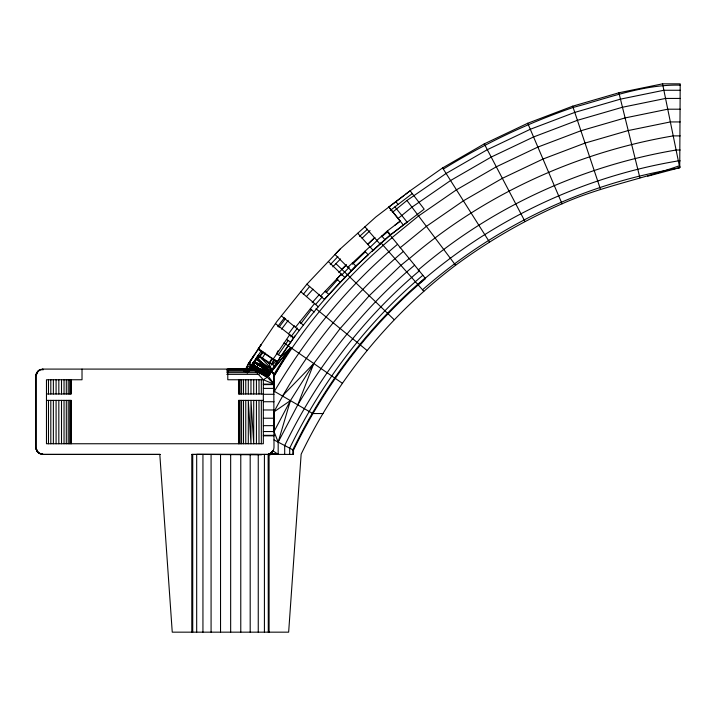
<?xml version="1.0" encoding="UTF-8"?>
<svg xmlns="http://www.w3.org/2000/svg" width="716" height="716" viewBox="0 0 716 716"><rect width="100%" height="100%" fill="white"/><g stroke="black" fill="none" stroke-linecap="round" stroke-linejoin="round"><path stroke-width="1.07" d="M403.385 251.423C350.679 296.03 306.233 350.733 274.013 411.843L274.004 431.551L263.336 431.551M268.742 454.177C271.767 453.335 273.986 450.445 274.004 447.303L273.789 374.495L271.543 370.432L253.911 361.58L248.443 370.87L248.989 371.183L250.994 367.657L253.41 368.991L263.336 379.757L274.004 384.134L268.088 375.846L252.345 363.988L250.815 366.699L250.904 367.818L250 368.131L249.66 369.993L247.324 372.839L244.237 371.085L247.324 372.839L250.036 368.06C249.517 371.89 244.568 366.771 244.299 371.121L247.575 372.41L244.496 370.628L261.286 344.414L248.192 364.113L254.35 354.787M263.13 352.066L254.296 362.287L270.165 372.445L271.534 370.44L271.74 371.031L268.876 374.441L260.472 370.056L260.159 368.892L252.909 364.363L251.218 367.272L250.672 366.95L251.316 365.813L268.876 374.441L271.534 370.44L269.234 363.71L258.225 355.243L255.916 358.635L270.272 372.284L267.354 377.171M647.694 176.19L679.726 167.678L679.824 166.193L678.133 166.193C639.719 179.662 599.399 187.082 562.06 203.8C524.398 220.26 488.688 240.862 455.609 265.26C390.05 314.843 336.717 380.098 301.15 454.195L288.646 632.165L172.252 632.165L159.811 454.427M671.017 169.468L679.726 167.678L680.2 83.835L662.56 83.835L618.893 92.776L572.693 106.174L527.719 123.25L484.267 143.871L442.595 167.92L410.134 190.76L388.851 207.04L400.226 221.146L394.82 225.272M160.25 454.418L42.906 454.409C39.103 454.436 35.773 451.107 35.8 447.303L35.8 376.204C35.773 372.401 39.103 369.071 42.906 369.089L265.779 369.089M409.194 258.557L400.879 265.35L369.25 295.699L340.163 328.501L313.796 363.531L290.419 400.611L278.175 442.112L278.175 454.409L268.419 454.418M249.079 369.76L249.275 369.08L245.266 369.277L248.336 371.058L248.783 369.116L249.58 369.08L251.683 366.494M268.974 374.244L268.464 375.175L269.028 375.506L269.816 372.964L270.299 373.188L290.723 347.591L274.013 376.195L273.056 372.651L274.004 376.204C305.276 323.883 345.56 276.931 392.144 237.658M267.614 376.697L268.876 374.441L251.853 366.136L248.989 371.183L250.672 366.95L252.399 366.467L259.881 370.047L260.373 369.089M40.803 369.742L42.906 369.331L39.353 370.047L37.885 371.174L36.301 374.271L37.071 373.877M250.108 369.205L248.667 370.476M282.364 395.957L290.419 400.611L274.013 431.605L278.175 442.112L297.767 404.862L313.796 363.531L282.364 395.957L274.013 391.124M266.898 370.047L266.898 374.361L268.715 370.87L266.898 370.047L248.783 370.047L245.373 369.08L244.299 371.121M36.838 372.651L38.575 370.87L36.042 374.361L36.042 449.147L37.885 452.333L40.06 453.38M247.575 372.41L244.487 370.646L248.336 371.058L245.373 369.08L249.428 369.143L249.732 368.597L249.66 369.993L248.917 370.047L257.178 370.047L268.061 375.918L267.31 377.243L263.336 379.757L227.786 379.757L227.786 369.089L245.346 369.134M271.257 364.757L273.682 359.772M276.591 353.793L278.041 350.804M191.799 632.165L191.799 454.427L293.488 454.409L293.488 450.167C325.207 384.787 369.93 325.503 425.564 278.613L387.49 231.948L381.512 236.826M274.013 392.073L274.398 391.348C307.119 336.099 348.236 285.541 397.559 244.299M268.545 375.041L268.044 375.945C263.64 371.81 253.885 371.515 251.316 365.813M269.816 372.964L268.822 374.522L269.395 374.853L270.299 373.188M249.195 369.143L248.908 370.047L259.559 369.966L251.853 366.136L256.068 369.51L268.061 375.918L256.695 370.047L256.033 369.098L249.517 368.973M267.73 376.482L268.106 375.846L267.31 377.243L274.004 384.134L263.336 384.125M261.027 373.331L253.41 368.991L266.862 376.992L254.547 369.241L249.454 369.089L246.51 367.084L251.244 365.948L255.021 359.951M272.832 358.215L269.234 363.71M251.817 366.261L250.904 367.818L250.314 367.568L247.852 371.908L251.728 365.079L249.58 369.08L251.593 366.511M271.31 370.763L271.74 371.031L269.028 375.506L268.822 374.522M260.329 369.939L252.909 364.363L254.296 362.287L270.272 372.284L258.02 358.09L255.916 358.635L272.268 369.366L274.541 366.01C305.956 316.696 345.542 272.921 390.122 235.188L424.176 209.161L410.134 190.76L405.229 194.537M251.244 365.948L253.911 361.58L257.635 364.641L270.272 372.284L254.35 361.831L252.909 363.952L254.296 362.287L257.635 364.641M269.395 374.853L271.74 371.031L290.723 347.591L279.714 357.911M247.253 365.769L250.26 360.882M290.723 347.591L273.789 374.495L274.004 376.204M258.351 348.737L258.002 349.292L277.235 362.045L258.476 348.62L276.779 321.618L306.913 284.163L324.321 299.36L348.173 274.174M256.981 359.656L262.557 351.672M297.767 404.862C328.823 352.415 367.845 304.416 414.618 265.197M251.781 364.999L252.417 363.996L254.35 364.14L255.442 363.236M255.335 369.08L258.315 364.381M261.886 358.743L265.466 353.104M268.777 363.451L271.758 358.761M252.354 364.802L249.58 369.08L251.576 366.422M269.091 374.029L294.903 335.956M277.235 362.045L273.082 359.298L289.712 334.757L293.641 337.836L275.436 323.587M271.507 364.936L275.159 359.468M278.211 354.921L288.199 340.449M254.296 362.287L252.121 364.381L250.904 367.818L250.358 367.496M260.91 351.279L251.871 364.972L249.991 365.142L249.705 361.849L249.991 365.142M277.683 326.594L284.458 317.743M252.032 364.542L253.204 363.925L253.911 361.58L254.162 364.068L253.446 363.495L253.518 364.695M278.954 327.284L285.639 318.396M281.576 329.163L288.226 320.32M288.503 333.835L294.5 325.771M290.866 336.896L297.534 328.035M300.872 323.596L311.55 309.41M252.945 364.793L254.287 363.084M303.324 294.294L309.616 286.472M295.44 327.328L314.557 303.557M253.097 364.766L254.502 363.039M257.312 359.575L262.933 352.666M252.909 364.363L253.401 363.8L252.712 363.343M306.394 296.621L312.999 289.175M332.824 266.826L340.548 258.915M312.14 302.716L319.506 294.321M338.811 272.635L346.571 264.616M315.756 304.264L322.388 296.791M326.066 292.638L337.845 279.356M341.532 275.204L349.274 267.274M343.438 279.168L356.129 265.743L368.239 254.878L364.856 251.218M306.913 284.163L340.002 249.195L375.775 217.029L403.922 195.54M330.255 264.66L337.898 256.588M347.824 267.283L369.859 246.725M351.35 270.818L355.834 266.066L352.353 262.495M340.002 249.195L335.016 254.466L351.341 270.809M320.562 296.084L341.362 274.13L336.744 279.007L340.369 282.435M269.082 632.165L269.082 453.962L270.63 453.335L273.065 450.865L278.175 454.409L269.95 454.204M268.142 454.409L268.285 632.165M253.885 369.366L251.701 369.179L262.853 370.047L256.068 369.599L248.908 370.047L249.463 369.08L254.055 369.107L259.398 372.311M362.099 238.231L370.082 230.57M374.781 237.551L367.523 244.514L374.817 237.587M335.759 263.515L341.774 269.297L345.81 265.43M352.478 264.204L365.285 251.907M370.091 247.297L377.296 240.379M272.644 364.542L276.573 360.855M376.858 240.424L387.374 230.955L400.226 221.146M394.928 206.879L407.135 222.157L390.569 234.785L373.206 250.421L357.705 233.282M359.548 236.405L367.55 229.21M372.15 251.361L374.253 249.472M248.917 370.047L249.991 369.143M391.401 238.124L418.565 215.955L456.45 189.821L496.304 166.81L537.877 147.075L580.909 130.751L625.104 117.925L667.751 109.199L680.2 109.199M418.189 270.048C491.024 207.363 581.437 165.969 676.11 150.02L680.2 150.02M422.843 275.284C366.762 322.531 321.672 382.272 289.694 448.171L289.694 454.409M425.089 278.032C369.384 324.983 324.599 384.349 292.835 449.827L292.835 454.409M422.521 289.783C492.008 228.851 577.749 186.285 668.833 169.907M392.377 212.384L406.948 200.489L446.104 173.469L487.31 149.68L530.288 129.283L574.769 112.403L620.468 99.139L663.875 90.261L680.2 90.261M398.114 218.461L411.96 207.166L450.57 180.522L491.194 157.072L533.563 136.962L577.418 120.315L622.464 107.248L665.549 98.432L680.2 98.432M400.038 247.852L426.378 226.363L463.395 200.82L502.346 178.329L542.979 159.041L585.026 143.084L628.227 130.554L670.355 121.935L680.2 121.935M409.471 258.539C484.016 194.546 576.443 152.257 673.21 135.888L680.2 135.888M419.272 270.908C362.609 318.629 317.009 378.97 284.691 445.54L284.691 454.409M412.291 193.58L390.238 210.45M274.013 411.843L290.419 400.611L312.758 413.535L323.005 413.535M251.558 367.031L252.399 366.467L255.612 369.098L249.454 369.089M259.881 370.047L260.472 370.056L260.508 369.17L268.876 374.441L266.674 375.068L253.894 368.973L255.388 369.098M442.595 167.92L443.32 169.066C484.15 143.746 527.692 123.089 573.122 107.454C608.188 98.155 643.433 84.193 680.2 85.159M268.921 454.177L270.63 453.335L278.175 454.409M267.909 454.409L191.799 454.427M259.094 372.651L269.556 372.239M247.951 371.174L268.715 370.87M248.783 370.047L245.266 369.277L249.24 368.901M270.63 454.168L268.947 454.311L270.63 454.284M250.537 369.089L254.789 369.089L257.178 370.047M250.403 369.089L253.41 369.08L266.943 377.046M253.992 370.056L256.068 370.047L256.068 369.089L250.609 369.08L251.128 369.089M263.336 435.82L274.004 435.811M680.2 160.867L678.329 160.867C582.18 176.816 491.024 220.152 417.902 284.574L423.791 291.224M226.775 369.331L245.722 369.331M255.755 369.331L265.779 369.331M226.775 370.047L245.722 370.047M226.775 371.174L245.722 371.174M226.775 372.651L256.865 372.651M226.775 374.361L259.094 374.361M261.322 374.361L265.779 374.361M263.336 384.608L274.004 384.608M263.336 388.394L274.004 388.394M46.468 393.979L71.287 393.979L71.287 379.757M263.336 393.979L238.518 393.979L238.518 379.757M263.336 394.292L274.004 394.292M46.468 400.378L71.287 400.378L71.287 443.75M263.336 400.378L238.518 400.378L238.518 443.75M263.336 401.73L274.004 401.73M263.336 409.973L274.004 409.973M263.336 418.216L274.004 418.216M263.336 425.653L274.004 425.653M263.336 435.337L274.004 435.337M37.071 449.63L36.301 449.236L36.838 450.856L39.353 453.461L42.906 454.168L40.803 453.756M42.906 454.409L159.919 454.409M196.685 454.427L261.617 454.642L196.685 454.427L196.685 632.165M254.547 369.241L268.044 375.945C260.221 373.054 255.845 367.263 250.609 369.026M268.625 454.687L270.63 454.705L270.63 453.317M252.426 369.089L254.055 369.107L259.55 372.445M245.373 369.08L248.452 369.125M251.925 369.259L254.126 369.42M256.319 369.572L262.924 370.047L256.068 369.554M256.068 369.653L251.674 369.313L256.068 369.653L256.033 369.098L256.068 370.047M245.266 369.277L248.783 369.572M253.41 368.991L254.055 369.107M254.35 361.831L270.863 368.463M250.672 366.95L251.235 367.236M293.488 450.167L274.013 439.928M266.898 371.174L269.458 373.466M252.077 368.239L250.994 367.657L263.604 375.077M252.703 367.899L255.03 369.241M251.414 366.914L256.963 370.047L253.419 368.364L254.09 368.973M274.541 366.01L259.675 356.219M276.94 353.623L281.084 356.398M286.606 339.411L290.723 342.212M283.966 342.91L342.23 383.185M251.853 366.136L252.855 366.834M259.693 370.047L266.674 375.068M281.361 315.917L299.315 330.47M315.998 308.748L366.923 350.375M299.682 322.057L303.53 325.234M310.35 308.784L314.145 312.024M300.836 291.716L318.334 306.815M325.18 291.206L328.904 294.527M341.738 269.252L394.167 319.658M328.349 261.51L344.942 277.593M258.225 355.243L272.268 369.366M36.838 450.856L38.575 452.637M418.055 284.735L380.885 242.769M364.918 226.793L380.142 244.174M381.753 236.011L385.002 239.797M387.374 230.955L390.569 234.785M388.851 207.04L403.359 225.03M395.867 201.679L398.078 204.472M406.948 200.489L455.609 265.26M443.32 169.066L489.404 241.936M524.962 221.414L484.267 143.871M39.353 370.047L39.693 370.736M267.936 372.651L268.652 374.271M562.06 203.8L527.719 123.25M600.456 189.23L572.693 106.174M639.898 177.792L618.893 92.776M662.56 83.835L679.726 167.678M250 368.131L250.179 369.089M274.013 376.473L274.398 391.348M264.419 454.427L264.419 632.165M263.336 379.757L263.336 443.75L46.468 443.75L46.468 379.757L82.018 379.757L82.018 369.089M261.331 379.757L261.331 393.979M261.331 400.378L261.331 443.75M258.995 379.757L258.995 393.979M258.995 400.378L258.995 443.75M258.252 632.165L258.252 454.49L250.188 454.418L250.188 632.165M256.426 379.757L256.426 393.979M256.426 400.378L256.426 443.75M253.724 379.757L253.724 393.979M253.724 400.378L253.724 443.75L250.976 400.378L250.976 443.75L248.291 400.378L248.291 443.75M250.976 379.757L250.976 393.979M248.291 379.757L248.291 393.979M245.767 379.757L245.767 393.979M245.767 400.378L245.767 443.75M243.503 379.757L243.503 393.979M243.503 400.378L243.503 443.75M241.587 379.757L241.587 393.979M241.587 400.378L241.587 443.75M240.773 454.418L240.773 632.165M240.075 379.757L240.075 393.979M240.075 400.378L240.075 443.75M239.046 379.757L239.046 393.979M239.046 400.378L239.046 443.75M230.659 454.427L230.659 632.165M220.537 454.427L220.537 632.165M211.077 454.427L211.077 632.165M202.941 454.427L202.941 632.165M192.729 454.427L192.729 632.165M70.759 379.757L70.759 393.979M70.759 400.378L70.759 443.75M69.721 379.757L69.721 393.979M69.721 400.378L69.721 443.75M68.217 379.757L68.217 393.979M68.217 400.378L68.217 443.75M66.293 379.757L66.293 393.979M66.293 400.378L66.293 443.75M64.037 379.757L64.037 393.979M64.037 400.378L64.037 443.75M61.513 379.757L61.513 393.979M61.513 400.378L61.513 443.75M58.828 379.757L58.828 393.979M58.828 400.378L58.828 443.75M56.081 379.757L56.081 393.979M56.081 400.378L56.081 443.75M53.369 379.757L53.369 393.979M53.369 400.378L53.369 443.75M50.809 379.757L50.809 393.979M50.809 400.378L50.809 443.75M48.473 379.757L48.473 393.979M48.473 400.378L48.473 443.75M42.906 369.089L42.906 370.047M273.065 450.865L271.919 452.333L269.001 453.998L270.451 453.461L273.065 450.865M270.63 454.418L268.947 454.392L270.63 454.418"/></g></svg>
